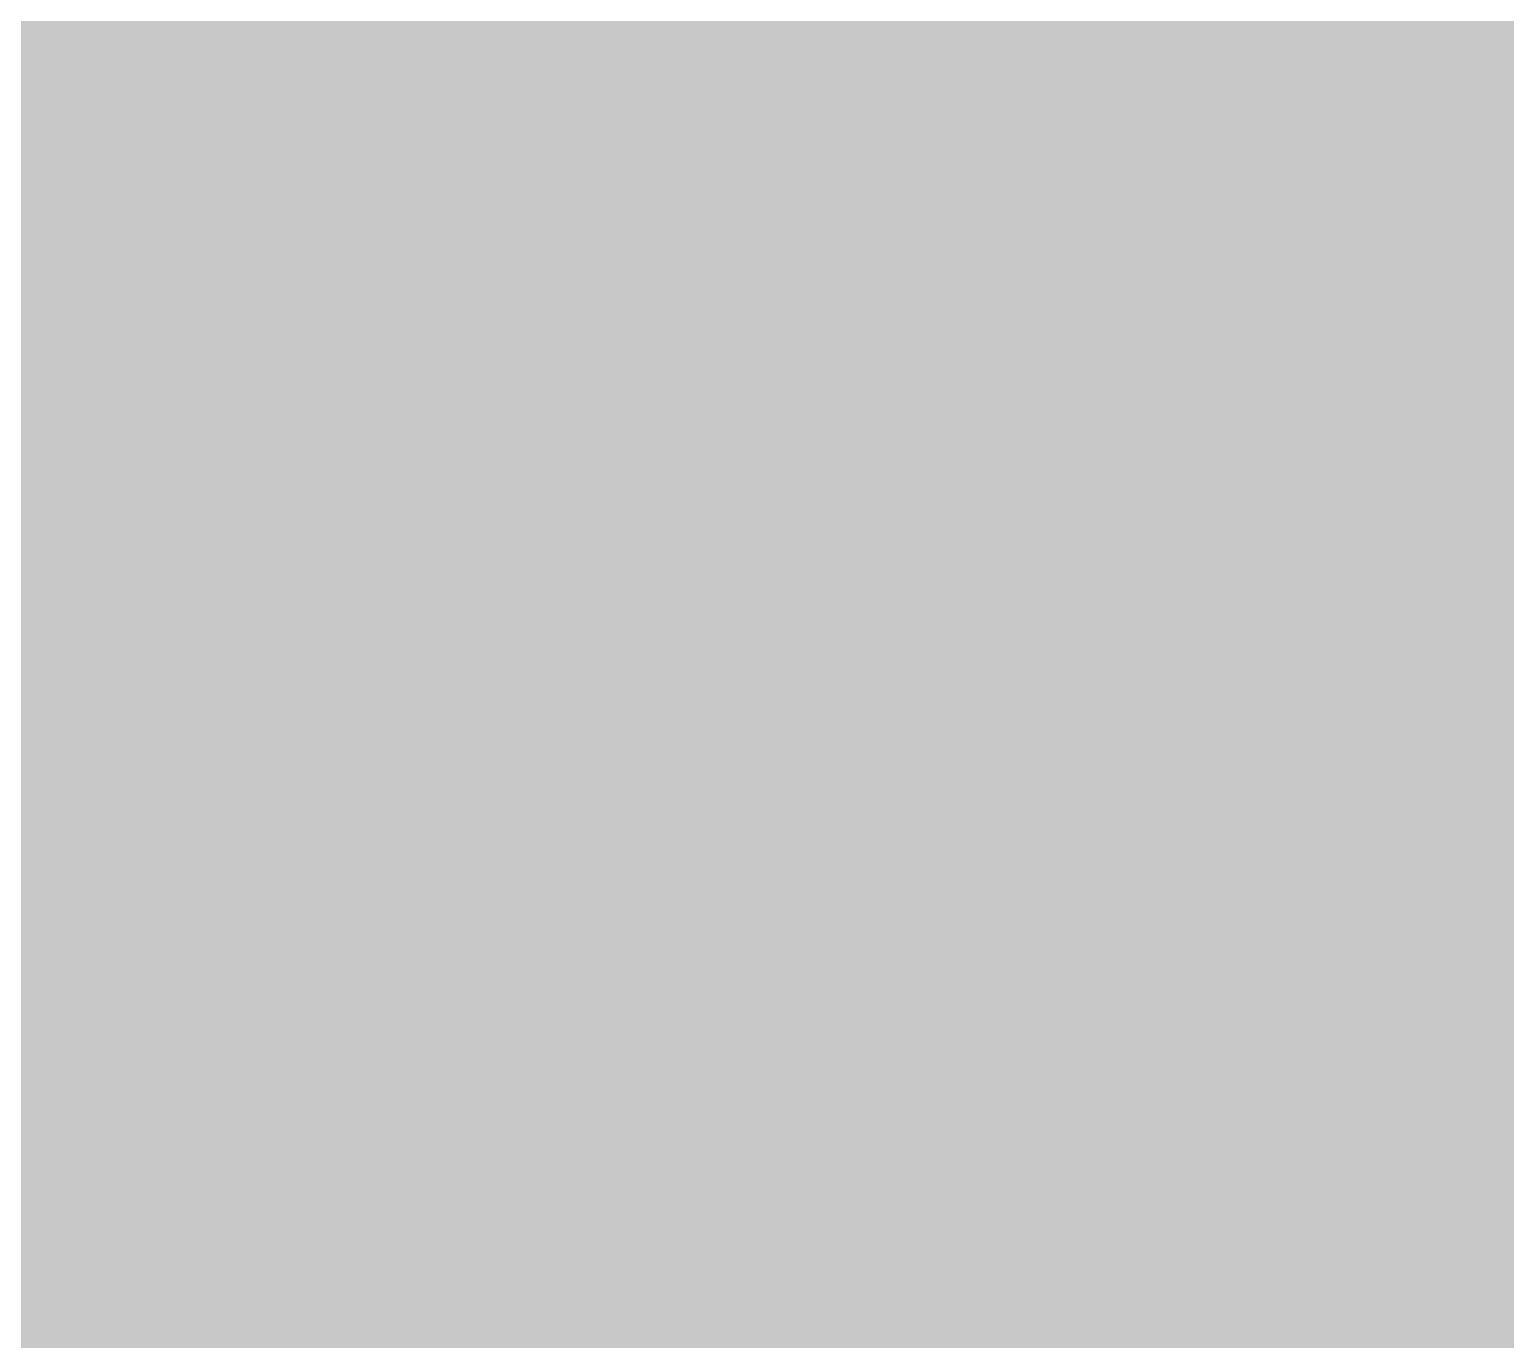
# Model space of a CAD drawing. Header units: millimetres. Extents: x -11 to 223, y -88 to 3.
# Drawn here: x 84.52814 to 84.56169, y -76.01154 to -75.98177 of the extents above; entities that cross this region are included whole.
import ezdxf

# ---------------------------------------------------------------- set-up
doc = ezdxf.new("R2010")
doc.units = ezdxf.units.MM
doc.header["$MEASUREMENT"] = 0
for name, color, linetype, true_color in [('Bottom-Layer', 7, 'Continuous', 0x0000ff), ('Component-Shape-Layer', 7, 'Continuous', 0x00cccc), ('Top-Layer', 7, 'Continuous', 0xff0000), ('Top-Silkscreen-Layer', 7, 'Continuous', 0xffcc00)]:
    doc.layers.add(name, color=color, linetype=linetype, true_color=true_color)

msp = doc.modelspace()

# ---------------------------------------------------------------- hatches: boundary and pattern name
at = {"layer": 'Bottom-Layer'}
msp.add_hatch(color=256, dxfattribs=at).paths.add_polyline_path([(-10.335281, 1.978664), (-0.38039, 1.978664), (-0.84578, 1.726733), (-1.195487, 1.329541), (-1.386452, 0.835994), (-1.395162, 0.306862), (-1.220545, -0.192703), (-0.884101, -0.60119), (-0.427256, -0.868302), (0.093739, -0.961151), (1.793739, -0.961151), (2.314734, -0.868302), (2.771579, -0.60119), (3.108023, -0.192703), (3.28264, 0.306862), (3.27393, 0.835994), (3.082964, 1.329541), (2.733257, 1.726733), (2.267868, 1.978664), (222.628905, 1.978664), (222.628905, -87.475235), (-10.335281, -87.475235)])
at = {"layer": 'Top-Layer'}
msp.add_hatch(color=256, dxfattribs=at).paths.add_polyline_path([(-10.335281, 1.978664), (-0.38039, 1.978664), (-0.84578, 1.726733), (-1.195487, 1.329541), (-1.386452, 0.835994), (-1.395162, 0.306862), (-1.220545, -0.192703), (-0.884101, -0.60119), (-0.427256, -0.868302), (0.093739, -0.961151), (1.793739, -0.961151), (2.314734, -0.868302), (2.771579, -0.60119), (3.108023, -0.192703), (3.28264, 0.306862), (3.27393, 0.835994), (3.082964, 1.329541), (2.733257, 1.726733), (2.267868, 1.978664), (222.628905, 1.978664), (222.628905, -87.475235), (-10.335281, -87.475235)])

# ---------------------------------------------------------------- linework, layer by layer
at = {"layer": 'Component-Shape-Layer', "const_width": 0.0508}
msp.add_lwpolyline([(81.835166, -77.710554), (84.535166, -77.710554), (84.535166, -76.010554), (81.835166, -76.010554)], close=True, dxfattribs=at)
msp.add_lwpolyline([(81.835166, -77.710554), (84.535166, -77.710554), (84.535166, -76.010554), (81.835166, -76.010554)], close=True, dxfattribs=at)
at = {"layer": 'Top-Layer', "const_width": 0.0508}
msp.add_lwpolyline([(67.007582, -74.95809), (71.793098, -79.743605), (71.950489, -79.848771), (72.136144, -79.8857), (78.990094, -79.8857), (79.175749, -79.848771), (79.33314, -79.743605), (81.438049, -77.638697), (81.985103, -77.638697), (82.164173, -77.590715), (82.295262, -77.459627), (82.343244, -77.280556), (82.343244, -76.733502), (83.102654, -75.974092), (86.108421, -75.974092), (89.877934, -79.743605)], dxfattribs=at)
at = {"layer": 'Top-Silkscreen-Layer'}
for points, const_width in [([(81.758979, -75.934366), (84.611379, -75.934366)], 0.1524), ([(81.758979, -75.934366), (84.611379, -75.934366)], 0.1524), ([(84.611379, -75.934366), (84.611379, -76.260427)], 0.151994), ([(84.611379, -75.934366), (84.611379, -76.260427)], 0.151994)]:
    msp.add_lwpolyline(points, dxfattribs=dict(at, const_width=const_width))

doc.saveas('drawing.dxf')
